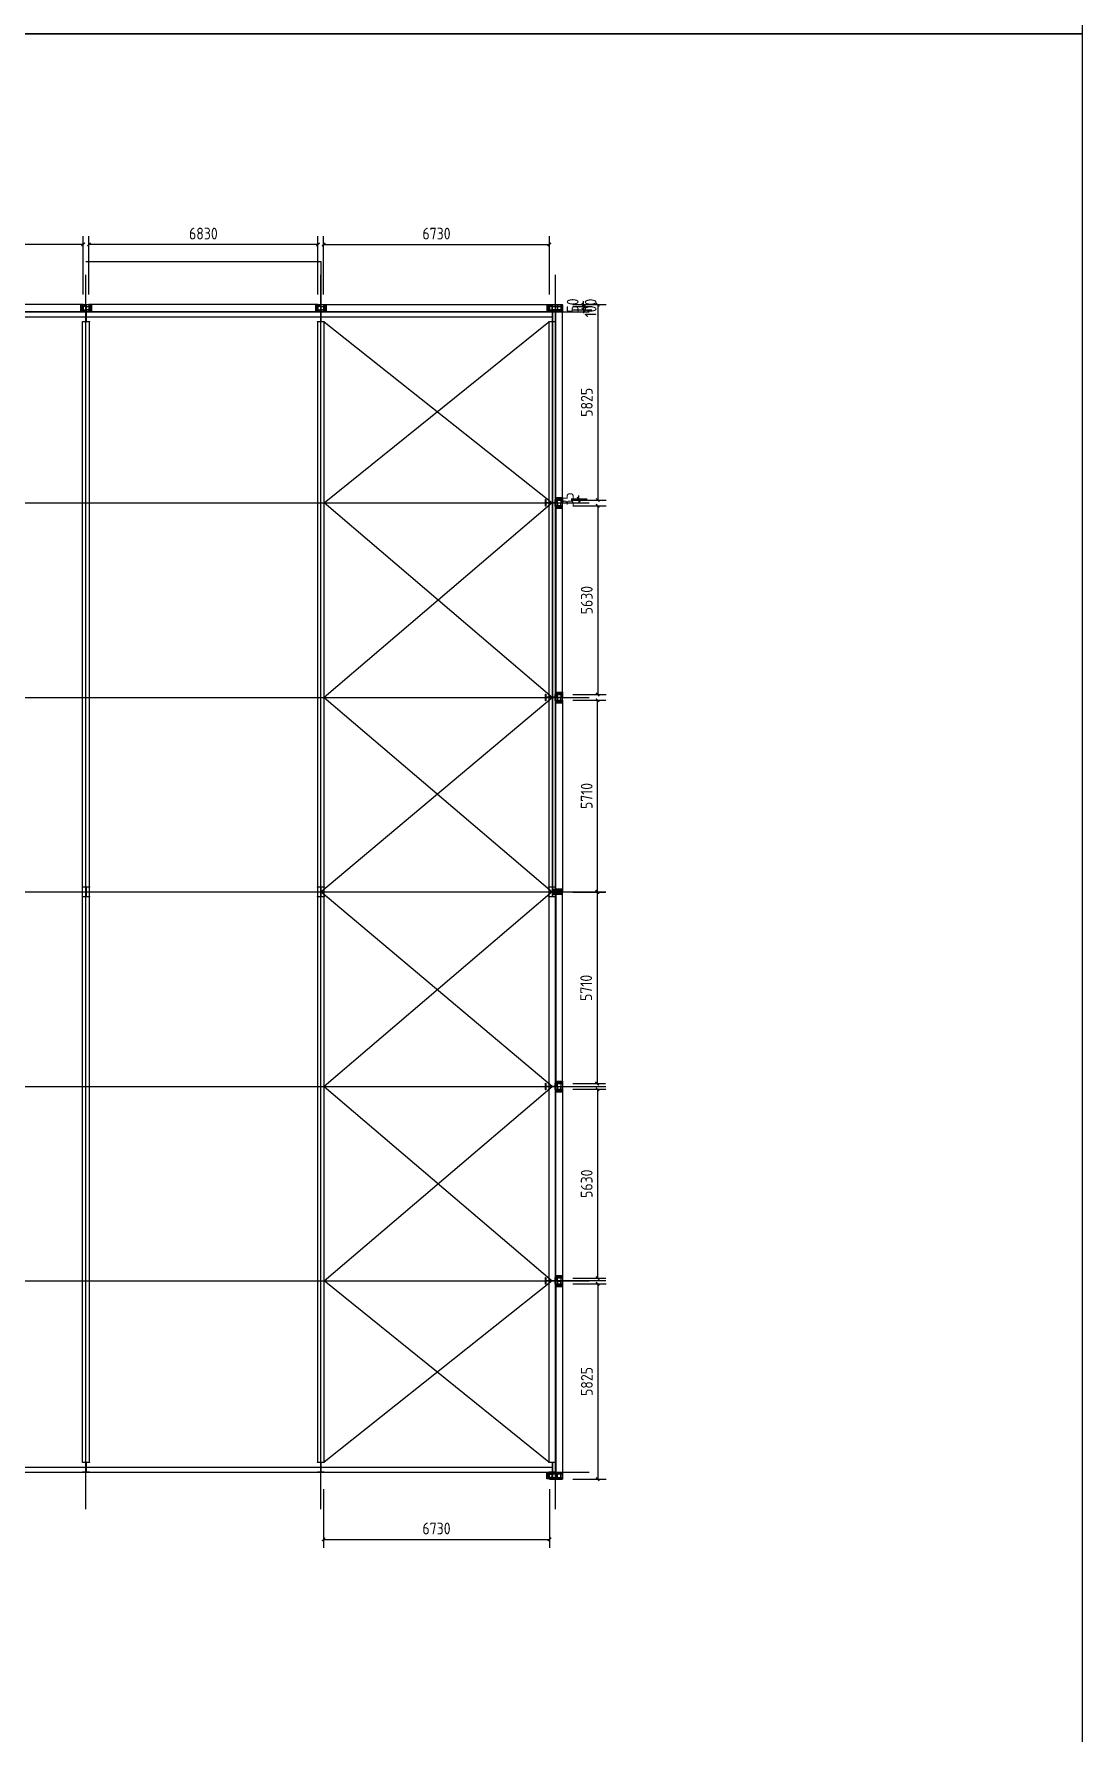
# Model space of a CAD drawing. Extents: x 102162 to 621267, y -39398 to 328893.
# Drawn here: x 263969 to 295212, y 161943 to 212602 of the extents above; entities that cross this region are included whole.
import ezdxf

# ---------------------------------------------------------------- set-up
doc = ezdxf.new("R2010")
doc.units = 0
doc.header["$LTSCALE"] = 1000
doc.header["$MEASUREMENT"] = 0
doc.linetypes.add('DOTE', pattern=[2.42, 2, -0.2, 0.02, -0.2])
doc.layers.add('DOTE', color=1, linetype='Continuous')
doc.styles.get("Standard").update_dxf_attribs({"font": 'gbenor.shx', "bigfont": 'gbcbig.shx'})
doc.dimstyles.get("Standard").update_dxf_attribs({"dimscale": 100, "dimtxt": 3.5, "dimasz": 1, "dimexe": 2.5, "dimexo": 3, "dimgap": 1.5, "dimtad": 1, "dimdec": 0, "dimzin": 0, "dimdsep": 46, "dimtxsty": 'Standard', "dimblk": 'ARCHTICK', "dimcen": 0.09, "dimadec": 0, "dimazin": 0, "dimtfac": 1, "dimtdec": 0, "dimtix": 1, "dimtmove": 2, "dimatfit": 3, "dimfxl": 1, "dimtolj": 1, "dimtzin": 0, "dimarcsym": 0})

# ---------------------------------------------------------------- blocks, each defined once
blk = doc.blocks.new('_ArchTick')
at = {"color": 0, "linetype": 'ByBlock', "const_width": 0.4}
blk.add_lwpolyline([(-0.5, -0.5), (0.5, 0.5)], dxfattribs=at)
blk = doc.blocks.new('*D1362')
at = {"color": 0, "lineweight": -2}
for p, q in [((272604, 204831), (272604, 206575)), ((272604, 206325), (279334, 206325)), ((279334, 204831), (279334, 206575))]:
    blk.add_line(p, q, dxfattribs=at)
at = {"layer": 'Defpoints', "color": 0}
for p in [(279334, 206325), (272604, 204531), (279334, 204531)]:
    blk.add_point(p, dxfattribs=at)
at = {"color": 0, "lineweight": -2, "xscale": 100, "yscale": 100, "zscale": 100, "rotation": 180}
blk.add_blockref('_ArchTick', (272604, 206325), dxfattribs=at)
at = {"color": 0, "lineweight": -2, "xscale": 100, "yscale": 100, "zscale": 100}
blk.add_blockref('_ArchTick', (279334, 206325), dxfattribs=at)
at = {"color": 0, "insert": (275969, 206650), "char_height": 350, "attachment_point": 5}
blk.add_mtext('\\A1;6730', dxfattribs=at)
blk = doc.blocks.new('*D1363')
at = {"color": 0, "lineweight": -2}
for p, q in [((265604, 204831), (265604, 206576)), ((272434, 206326), (265604, 206326)), ((272434, 204831), (272434, 206576))]:
    blk.add_line(p, q, dxfattribs=at)
at = {"layer": 'Defpoints', "color": 0}
for p in [(265604, 206326), (265604, 204531), (272434, 204531)]:
    blk.add_point(p, dxfattribs=at)
at = {"color": 0, "lineweight": -2, "xscale": 100, "yscale": 100, "zscale": 100, "rotation": 180}
blk.add_blockref('_ArchTick', (265604, 206326), dxfattribs=at)
at = {"color": 0, "lineweight": -2, "xscale": 100, "yscale": 100, "zscale": 100}
blk.add_blockref('_ArchTick', (272434, 206326), dxfattribs=at)
at = {"color": 0, "insert": (269019, 206651), "char_height": 350, "attachment_point": 5}
blk.add_mtext('\\A1;6830', dxfattribs=at)
blk = doc.blocks.new('*D1364')
at = {"color": 0, "lineweight": -2}
for p, q in [((258604, 204831), (258604, 206577)), ((265434, 206327), (258604, 206327)), ((265434, 204831), (265434, 206577))]:
    blk.add_line(p, q, dxfattribs=at)
at = {"layer": 'Defpoints', "color": 0}
for p in [(258604, 206327), (258604, 204531), (265434, 204531)]:
    blk.add_point(p, dxfattribs=at)
at = {"color": 0, "lineweight": -2, "xscale": 100, "yscale": 100, "zscale": 100, "rotation": 180}
blk.add_blockref('_ArchTick', (258604, 206327), dxfattribs=at)
at = {"color": 0, "lineweight": -2, "xscale": 100, "yscale": 100, "zscale": 100}
blk.add_blockref('_ArchTick', (265434, 206327), dxfattribs=at)
at = {"color": 0, "insert": (262019, 206652), "char_height": 350, "attachment_point": 5}
blk.add_mtext('\\A1;6830', dxfattribs=at)
blk = doc.blocks.new('*D1361')
at = {"color": 0, "lineweight": -2}
for p, q in [((272604, 169211), (272604, 167467)), ((279334, 169211), (279334, 167467)), ((272604, 167717), (279334, 167717))]:
    blk.add_line(p, q, dxfattribs=at)
at = {"layer": 'Defpoints', "color": 0}
for p in [(272604, 169511), (279334, 169511), (279334, 167717)]:
    blk.add_point(p, dxfattribs=at)
at = {"color": 0, "lineweight": -2, "xscale": 100, "yscale": 100, "zscale": 100, "rotation": 180}
blk.add_blockref('_ArchTick', (272604, 167717), dxfattribs=at)
at = {"color": 0, "lineweight": -2, "xscale": 100, "yscale": 100, "zscale": 100}
blk.add_blockref('_ArchTick', (279334, 167717), dxfattribs=at)
at = {"color": 0, "insert": (275969, 168042), "char_height": 350, "attachment_point": 5}
blk.add_mtext('\\A1;6730', dxfattribs=at)
blk = doc.blocks.new('*D1368')
at = {"color": 0, "lineweight": -2}
for p, q in [((280029, 204531), (281023, 204531)), ((280773, 204531), (280773, 198706)), ((280029, 198706), (281023, 198706))]:
    blk.add_line(p, q, dxfattribs=at)
at = {"layer": 'Defpoints', "color": 0}
for p in [(279729, 204531), (279729, 198706), (280773, 198706)]:
    blk.add_point(p, dxfattribs=at)
at = {"color": 0, "lineweight": -2, "xscale": 100, "yscale": 100, "zscale": 100}
for p, rotation in [((280773, 204531), 90), ((280773, 198706), 270)]:
    blk.add_blockref('_ArchTick', p, dxfattribs=dict(at, rotation=rotation))
at = {"color": 0, "insert": (280448, 201619), "char_height": 350, "attachment_point": 5, "rotation": 90}
blk.add_mtext('\\A1;5825', dxfattribs=at)
blk = doc.blocks.new('*D1369')
at = {"color": 0, "lineweight": -2}
for p, q in [((280029, 198536), (281023, 198536)), ((280773, 198536), (280773, 192906)), ((280029, 192906), (281023, 192906))]:
    blk.add_line(p, q, dxfattribs=at)
at = {"layer": 'Defpoints', "color": 0}
for p in [(279729, 198536), (279729, 192906), (280773, 192906)]:
    blk.add_point(p, dxfattribs=at)
at = {"color": 0, "lineweight": -2, "xscale": 100, "yscale": 100, "zscale": 100}
for p, rotation in [((280773, 198536), 90), ((280773, 192906), 270)]:
    blk.add_blockref('_ArchTick', p, dxfattribs=dict(at, rotation=rotation))
at = {"color": 0, "insert": (280448, 195721), "char_height": 350, "attachment_point": 5, "rotation": 90}
blk.add_mtext('\\A1;5630', dxfattribs=at)
blk = doc.blocks.new('*D1370')
at = {"color": 0, "lineweight": -2}
for p, q in [((280029, 181136), (281021, 181136)), ((280771, 181136), (280771, 175506)), ((280029, 175506), (281021, 175506))]:
    blk.add_line(p, q, dxfattribs=at)
at = {"layer": 'Defpoints', "color": 0}
for p in [(279729, 181136), (279729, 175506), (280771, 175506)]:
    blk.add_point(p, dxfattribs=at)
at = {"color": 0, "lineweight": -2, "xscale": 100, "yscale": 100, "zscale": 100}
for p, rotation in [((280771, 181136), 90), ((280771, 175506), 270)]:
    blk.add_blockref('_ArchTick', p, dxfattribs=dict(at, rotation=rotation))
at = {"color": 0, "insert": (280446, 178321), "char_height": 350, "attachment_point": 5, "rotation": 90}
blk.add_mtext('\\A1;5630', dxfattribs=at)
blk = doc.blocks.new('*D1371')
at = {"color": 0, "lineweight": -2}
for p, q in [((280029, 175336), (281025, 175336)), ((280775, 175336), (280775, 169511)), ((280029, 169511), (281025, 169511))]:
    blk.add_line(p, q, dxfattribs=at)
at = {"layer": 'Defpoints', "color": 0}
for p in [(279729, 175336), (279729, 169511), (280775, 169511)]:
    blk.add_point(p, dxfattribs=at)
at = {"color": 0, "lineweight": -2, "xscale": 100, "yscale": 100, "zscale": 100}
for p, rotation in [((280775, 175336), 90), ((280775, 169511), 270)]:
    blk.add_blockref('_ArchTick', p, dxfattribs=dict(at, rotation=rotation))
at = {"color": 0, "insert": (280450, 172424), "char_height": 350, "attachment_point": 5, "rotation": 90}
blk.add_mtext('\\A1;5825', dxfattribs=at)
blk = doc.blocks.new('*D1372')
at = {"color": 0, "lineweight": -2}
for p, q in [((280029, 192736), (281020, 192736)), ((280770, 187026), (280770, 192736)), ((280029, 187026), (281020, 187026))]:
    blk.add_line(p, q, dxfattribs=at)
at = {"layer": 'Defpoints', "color": 0}
for p in [(279729, 192736), (280770, 192736), (279729, 187026)]:
    blk.add_point(p, dxfattribs=at)
at = {"color": 0, "lineweight": -2, "xscale": 100, "yscale": 100, "zscale": 100}
for p, rotation in [((280770, 192736), 90), ((280770, 187026), 270)]:
    blk.add_blockref('_ArchTick', p, dxfattribs=dict(at, rotation=rotation))
at = {"color": 0, "insert": (280445, 189881), "char_height": 350, "attachment_point": 5, "rotation": 90}
blk.add_mtext('\\A1;5710', dxfattribs=at)
blk = doc.blocks.new('*D1373')
at = {"color": 0, "lineweight": -2}
for p, q in [((280029, 187016), (281005, 187016)), ((280755, 187016), (280755, 181306)), ((280029, 181306), (281005, 181306))]:
    blk.add_line(p, q, dxfattribs=at)
at = {"layer": 'Defpoints', "color": 0}
for p in [(279729, 187016), (279729, 181306), (280755, 181306)]:
    blk.add_point(p, dxfattribs=at)
at = {"color": 0, "lineweight": -2, "xscale": 100, "yscale": 100, "zscale": 100}
for p, rotation in [((280755, 187016), 90), ((280755, 181306), 270)]:
    blk.add_blockref('_ArchTick', p, dxfattribs=dict(at, rotation=rotation))
at = {"color": 0, "insert": (280430, 184161), "char_height": 350, "attachment_point": 5, "rotation": 90}
blk.add_mtext('\\A1;5710', dxfattribs=at)
blk = doc.blocks.new('*D1374')
at = {"color": 0, "lineweight": -2}
for p, q in [((279979, 198741), (280457, 198741)), ((279979, 198706), (280457, 198706)), ((280207, 198741), (280207, 198841)), ((280207, 198706), (280207, 198741)), ((280207, 198706), (280207, 198606))]:
    blk.add_line(p, q, dxfattribs=at)
at = {"layer": 'Defpoints', "color": 0}
for p in [(279679, 198741), (279679, 198706), (280207, 198741)]:
    blk.add_point(p, dxfattribs=at)
at = {"color": 0, "lineweight": -2, "xscale": 100, "yscale": 100, "zscale": 100}
for p, rotation in [((280207, 198741), 270), ((280207, 198706), 90)]:
    blk.add_blockref('_ArchTick', p, dxfattribs=dict(at, rotation=rotation))
at = {"color": 0, "insert": (279882, 198724), "char_height": 350, "attachment_point": 5, "rotation": 90}
blk.add_mtext('\\A1;35', dxfattribs=at)
blk = doc.blocks.new('*D1375')
at = {"color": 0, "lineweight": -2}
for p, q in [((280029, 204531), (280603, 204531)), ((280029, 204481), (280603, 204481)), ((280353, 204531), (280353, 204631)), ((280353, 204531), (280353, 204481)), ((280353, 204481), (280353, 204381))]:
    blk.add_line(p, q, dxfattribs=at)
at = {"layer": 'Defpoints', "color": 0}
for p in [(279729, 204531), (279729, 204481), (280353, 204481)]:
    blk.add_point(p, dxfattribs=at)
at = {"color": 0, "lineweight": -2, "xscale": 100, "yscale": 100, "zscale": 100}
for p, rotation in [((280353, 204531), 270), ((280353, 204481), 90)]:
    blk.add_blockref('_ArchTick', p, dxfattribs=dict(at, rotation=rotation))
at = {"color": 0, "insert": (280028, 204506), "char_height": 350, "attachment_point": 5, "rotation": 90}
blk.add_mtext('\\A1;50', dxfattribs=at)
blk = doc.blocks.new('*D1376')
at = {"color": 0, "lineweight": -2}
for p, q in [((280029, 204481), (280603, 204481)), ((280029, 204381), (280603, 204381)), ((280353, 204481), (280353, 204581)), ((280353, 204481), (280353, 204381)), ((280353, 204381), (280353, 204281))]:
    blk.add_line(p, q, dxfattribs=at)
at = {"layer": 'Defpoints', "color": 0}
for p in [(279729, 204481), (279729, 204381), (280353, 204381)]:
    blk.add_point(p, dxfattribs=at)
at = {"color": 0, "lineweight": -2, "xscale": 100, "yscale": 100, "zscale": 100}
for p, rotation in [((280353, 204481), 270), ((280353, 204381), 90)]:
    blk.add_blockref('_ArchTick', p, dxfattribs=dict(at, rotation=rotation))
at = {"color": 0, "insert": (280563, 204431), "char_height": 350, "attachment_point": 5, "rotation": 90}
blk.add_mtext('\\A1;100', dxfattribs=at)

msp = doc.modelspace()

# ---------------------------------------------------------------- linework, layer by layer
for p, q in [((265519.4, 205821.1), (272519.4, 205821.1)), ((272519.4, 205821.1), (272519.4, 204321.1)), ((279416.4, 204021.1), (279416.4, 187171.1)), ((279422.4, 204021.1), (279422.4, 187171.1)), ((279519.4, 181221.1), (281019.4, 181221.1)), ((281019.4, 175421.1), (279519.4, 175421.1))]:
    msp.add_line(p, q)
at = {"color": 2}
for p, q in [((237519.4, 204171.1), (272516.4, 204171.1)), ((265439.4, 204525.1), (265359.4, 204525.1)), ((265359.4, 204525.1), (265359.4, 204337.1)), ((265516.4, 204481.1), (265359.4, 204481.1)), ((265359.4, 204381.1), (265516.4, 204381.1)), ((265359.4, 204337.1), (265439.4, 204337.1)), ((265399.4, 204525.1), (265399.4, 204337.1)), ((265439.4, 204525.1), (265516.4, 204525.1)), ((265516.4, 204337.1), (265439.4, 204337.1)), ((265516.4, 204525.1), (265516.4, 204337.1)), ((265519.4, 204331.1), (265519.4, 204531.1)), ((265599.4, 204525.1), (265522.4, 204525.1)), ((265522.4, 204525.1), (265522.4, 204337.1)), ((265522.4, 204481.1), (265679.4, 204481.1)), ((265679.4, 204381.1), (265522.4, 204381.1)), ((265522.4, 204337.1), (265599.4, 204337.1)), ((265599.4, 204525.1), (265679.4, 204525.1)), ((265679.4, 204337.1), (265599.4, 204337.1)), ((265604.4, 204531.1), (265604.4, 204331.1)), ((265639.4, 204525.1), (265639.4, 204337.1)), ((265679.4, 204525.1), (265679.4, 204337.1)), ((272439.4, 204525.1), (272359.4, 204525.1)), ((272359.4, 204525.1), (272359.4, 204337.1)), ((272516.4, 204481.1), (272359.4, 204481.1)), ((272359.4, 204381.1), (272516.4, 204381.1)), ((272359.4, 204337.1), (272439.4, 204337.1)), ((272399.4, 204525.1), (272399.4, 204337.1)), ((272439.4, 204525.1), (272516.4, 204525.1)), ((272516.4, 204337.1), (272439.4, 204337.1)), ((272516.4, 204525.1), (272516.4, 204337.1)), ((272519.4, 204331.1), (272519.4, 204531.1)), ((272599.4, 204525.1), (272522.4, 204525.1)), ((272522.4, 204525.1), (272522.4, 204337.1)), ((272522.4, 204481.1), (272679.4, 204481.1)), ((272679.4, 204381.1), (272522.4, 204381.1)), ((272522.4, 204337.1), (272599.4, 204337.1)), ((272522.4, 204171.1), (279416.4, 204171.1)), ((272599.4, 204525.1), (272679.4, 204525.1)), ((272679.4, 204337.1), (272599.4, 204337.1)), ((272604.4, 204531.1), (272604.4, 204331.1)), ((272639.4, 204525.1), (272639.4, 204337.1)), ((272679.4, 204525.1), (272679.4, 204337.1)), ((279339.4, 204525.1), (279259.4, 204525.1)), ((279259.4, 204525.1), (279259.4, 204337.1)), ((279416.4, 204481.1), (279259.4, 204481.1)), ((279259.4, 204381.1), (279416.4, 204381.1)), ((279259.4, 204337.1), (279339.4, 204337.1)), ((279299.4, 204525.1), (279299.4, 204337.1)), ((279339.4, 204525.1), (279416.4, 204525.1)), ((279416.4, 204337.1), (279339.4, 204337.1)), ((279416.4, 204525.1), (279416.4, 204337.1)), ((279422.4, 204337.1), (279422.4, 204525.1)), ((279422.4, 204525.1), (279729.4, 204525.1)), ((279422.4, 204481.1), (279729.4, 204481.1)), ((279729.4, 204381.1), (279422.4, 204381.1)), ((279729.4, 204337.1), (279422.4, 204337.1)), ((279579.4, 204525.1), (279579.4, 204337.1)), ((279679.4, 204525.1), (279679.4, 204337.1)), ((279729.4, 204525.1), (279729.4, 204337.1)), ((272719.4, 198621.1), (279419.4, 198621.1)), ((279535.4, 198701.1), (279535.4, 198781.1)), ((279535.4, 198781.1), (279723.4, 198781.1)), ((279535.4, 198741.1), (279723.4, 198741.1)), ((279535.4, 198701.1), (279535.4, 198618.1)), ((279535.4, 198541.1), (279535.4, 198624.1)), ((279579.4, 198624.1), (279579.4, 198781.1)), ((279579.4, 198618.1), (279579.4, 198461.1)), ((279679.4, 198781.1), (279679.4, 198624.1)), ((279679.4, 198461.1), (279679.4, 198618.1)), ((279723.4, 198781.1), (279723.4, 198701.1)), ((279723.4, 198701.1), (279723.4, 198618.1)), ((279723.4, 198541.1), (279723.4, 198624.1)), ((279535.4, 198541.1), (279535.4, 198461.1)), ((279535.4, 198501.1), (279723.4, 198501.1)), ((279535.4, 198461.1), (279723.4, 198461.1)), ((279723.4, 198461.1), (279723.4, 198541.1)), ((272619.4, 192821.1), (279419.4, 192821.1)), ((279535.4, 192901.1), (279535.4, 192981.1)), ((279535.4, 192981.1), (279723.4, 192981.1)), ((279535.4, 192941.1), (279723.4, 192941.1)), ((279535.4, 192901.1), (279535.4, 192818.1)), ((279535.4, 192741.1), (279535.4, 192824.1)), ((279535.4, 192741.1), (279535.4, 192661.1)), ((279535.4, 192701.1), (279723.4, 192701.1)), ((279535.4, 192661.1), (279723.4, 192661.1)), ((279579.4, 192824.1), (279579.4, 192981.1)), ((279579.4, 192818.1), (279579.4, 192661.1)), ((279679.4, 192981.1), (279679.4, 192824.1)), ((279679.4, 192661.1), (279679.4, 192818.1)), ((279723.4, 192981.1), (279723.4, 192901.1)), ((279723.4, 192901.1), (279723.4, 192818.1)), ((279723.4, 192741.1), (279723.4, 192824.1)), ((279723.4, 192661.1), (279723.4, 192741.1)), ((237622.4, 187021.1), (279416.4, 187021.1)), ((279422.4, 187101.1), (279719.4, 187101.1)), ((279422.4, 187061.1), (279719.4, 187061.1)), ((279719.4, 186981.1), (279422.4, 186981.1)), ((279719.4, 186941.1), (279422.4, 186941.1)), ((279519.4, 187021.1), (279519.4, 187101.1)), ((279579.4, 187101.1), (279579.4, 186941.1)), ((279679.4, 187101.1), (279679.4, 186941.1)), ((279719.4, 187101.1), (279719.4, 186941.1)), ((279535.4, 181301.1), (279535.4, 181381.1)), ((279535.4, 181381.1), (279723.4, 181381.1)), ((279579.4, 181224.1), (279579.4, 181381.1)), ((279679.4, 181381.1), (279679.4, 181224.1)), ((279723.4, 181381.1), (279723.4, 181301.1)), ((272619.4, 181221.1), (279419.4, 181221.1)), ((279535.4, 181341.1), (279723.4, 181341.1)), ((279535.4, 181301.1), (279535.4, 181218.1)), ((279535.4, 181141.1), (279535.4, 181224.1)), ((279535.4, 181141.1), (279535.4, 181061.1)), ((279535.4, 181101.1), (279723.4, 181101.1)), ((279535.4, 181061.1), (279723.4, 181061.1)), ((279579.4, 181218.1), (279579.4, 181061.1)), ((279679.4, 181061.1), (279679.4, 181218.1)), ((279723.4, 181301.1), (279723.4, 181218.1)), ((279723.4, 181141.1), (279723.4, 181224.1)), ((279723.4, 181061.1), (279723.4, 181141.1)), ((272619.4, 175421.1), (279419.4, 175421.1)), ((279535.4, 175501.1), (279535.4, 175581.1)), ((279535.4, 175581.1), (279723.4, 175581.1)), ((279535.4, 175541.1), (279723.4, 175541.1)), ((279535.4, 175501.1), (279535.4, 175418.1)), ((279535.4, 175341.1), (279535.4, 175424.1)), ((279535.4, 175341.1), (279535.4, 175261.1)), ((279535.4, 175301.1), (279723.4, 175301.1)), ((279579.4, 175424.1), (279579.4, 175581.1)), ((279579.4, 175418.1), (279579.4, 175261.1)), ((279679.4, 175581.1), (279679.4, 175424.1)), ((279679.4, 175261.1), (279679.4, 175418.1)), ((279723.4, 175581.1), (279723.4, 175501.1)), ((279723.4, 175501.1), (279723.4, 175418.1)), ((279723.4, 175341.1), (279723.4, 175424.1)), ((279723.4, 175261.1), (279723.4, 175341.1)), ((279535.4, 175261.1), (279723.4, 175261.1)), ((237622.4, 169871.1), (279416.4, 169871.1)), ((279259.4, 169517.1), (279259.4, 169705.1)), ((279259.4, 169705.1), (279339.4, 169705.1)), ((279259.4, 169661.1), (279416.4, 169661.1)), ((279416.4, 169561.1), (279259.4, 169561.1)), ((279339.4, 169517.1), (279259.4, 169517.1)), ((279299.4, 169517.1), (279299.4, 169705.1)), ((279416.4, 169705.1), (279339.4, 169705.1)), ((279339.4, 169517.1), (279416.4, 169517.1)), ((279416.4, 169517.1), (279416.4, 169705.1)), ((279729.4, 169705.1), (279422.4, 169705.1)), ((279422.4, 169705.1), (279422.4, 169517.1)), ((279729.4, 169661.1), (279422.4, 169661.1)), ((279422.4, 169561.1), (279729.4, 169561.1)), ((279422.4, 169517.1), (279729.4, 169517.1)), ((279579.4, 169517.1), (279579.4, 169705.1)), ((279679.4, 169517.1), (279679.4, 169705.1)), ((279729.4, 169517.1), (279729.4, 169705.1))]:
    msp.add_line(p, q, dxfattribs=at)
at = {"color": 6}
for p, q in [((265434.4, 204531.1), (258604.4, 204531.1)), ((258604.4, 204331.1), (265434.4, 204331.1)), ((265434.4, 204531.1), (265434.4, 204331.1)), ((265439.4, 204525.1), (265439.4, 204531.1)), ((265599.4, 204525.1), (265439.4, 204525.1)), ((265439.4, 204337.1), (265599.4, 204337.1)), ((265516.4, 204337.1), (265516.4, 204525.1)), ((265522.4, 204337.1), (265522.4, 204525.1)), ((265604.4, 204531.1), (265604.4, 204331.1)), ((272434.4, 204531.1), (265604.4, 204531.1)), ((265604.4, 204331.1), (272434.4, 204331.1)), ((272434.4, 204531.1), (272434.4, 204331.1)), ((272439.4, 204525.1), (272439.4, 204531.1)), ((272599.4, 204525.1), (272439.4, 204525.1)), ((272439.4, 204337.1), (272599.4, 204337.1)), ((272516.4, 204337.1), (272516.4, 204525.1)), ((272522.4, 204337.1), (272522.4, 204525.1)), ((272604.4, 204531.1), (272604.4, 204331.1)), ((272604.4, 204531.1), (279334.4, 204531.1)), ((272604.4, 204331.1), (279339.4, 204331.1)), ((279334.4, 204531.1), (279334.4, 204331.1)), ((279499.4, 204525.1), (279339.4, 204525.1)), ((279339.4, 204337.1), (279499.4, 204337.1)), ((279416.4, 204337.1), (279416.4, 204525.1)), ((279422.4, 204337.1), (279422.4, 204525.1)), ((279499.4, 204525.1), (279729.4, 204525.1)), ((279499.4, 204337.1), (279729.4, 204337.1)), ((279529.4, 198706.1), (279529.4, 204531.1)), ((279529.4, 204531.1), (279729.4, 204531.1)), ((279729.4, 198706.1), (279729.4, 204531.1)), ((279729.4, 204337.1), (279729.4, 204525.1)), ((272619.4, 204021.1), (279419.4, 198621.1)), ((272619.4, 198621.1), (279319.4, 204021.1)), ((279419.4, 198621.1), (272619.4, 192821.1)), ((279419.4, 192821.1), (272619.4, 198621.1)), ((279529.4, 198706.1), (279729.4, 198706.1)), ((279535.4, 198624.1), (279723.4, 198624.1)), ((279535.4, 198618.1), (279723.4, 198618.1)), ((279535.4, 198618.1), (279723.4, 198618.1)), ((279729.4, 198536.1), (279529.4, 198536.1)), ((279529.4, 198536.1), (279529.4, 192906.1)), ((279729.4, 192906.1), (279729.4, 198536.1)), ((272519.4, 187021.1), (279419.4, 192821.1)), ((272619.4, 192821.1), (279419.4, 187021.1)), ((279529.4, 192906.1), (279729.4, 192906.1)), ((279529.4, 187026.1), (279529.4, 192736.1)), ((279529.4, 192736.1), (279729.4, 192736.1)), ((279535.4, 192824.1), (279723.4, 192824.1)), ((279535.4, 192818.1), (279723.4, 192818.1)), ((279535.4, 192818.1), (279723.4, 192818.1)), ((279729.4, 192736.1), (279729.4, 187026.1)), ((279419.4, 181221.1), (272519.4, 187021.1)), ((279419.4, 187021.1), (272619.4, 181221.1)), ((279729.4, 187106.1), (279529.4, 187106.1)), ((279729.4, 187026.1), (279529.4, 187026.1)), ((279529.4, 187016.1), (279529.4, 181306.1)), ((279729.4, 187016.1), (279529.4, 187016.1)), ((279719.4, 187026.1), (279729.4, 187026.1)), ((279719.4, 187016.1), (279729.4, 187016.1)), ((279729.4, 181306.1), (279729.4, 187016.1)), ((272619.4, 181221.1), (279419.4, 175421.1)), ((272619.4, 175421.1), (279419.4, 181221.1)), ((279529.4, 181306.1), (279729.4, 181306.1)), ((279529.4, 181136.1), (279729.4, 181136.1)), ((279529.4, 175506.1), (279529.4, 181136.1)), ((279535.4, 181224.1), (279723.4, 181224.1)), ((279535.4, 181224.1), (279723.4, 181224.1)), ((279535.4, 181218.1), (279723.4, 181218.1)), ((279729.4, 181136.1), (279729.4, 175506.1)), ((279419.4, 175421.1), (272619.4, 170021.1)), ((279319.4, 170021.1), (272619.4, 175421.1)), ((279729.4, 175506.1), (279529.4, 175506.1)), ((279529.4, 175336.1), (279729.4, 175336.1)), ((279529.4, 175336.1), (279529.4, 169511.1)), ((279535.4, 175424.1), (279723.4, 175424.1)), ((279535.4, 175424.1), (279723.4, 175424.1)), ((279535.4, 175418.1), (279723.4, 175418.1)), ((279729.4, 175336.1), (279729.4, 169511.1)), ((279334.4, 169511.1), (279334.4, 169711.1)), ((279339.4, 169705.1), (279499.4, 169705.1)), ((279499.4, 169517.1), (279339.4, 169517.1)), ((279416.4, 169705.1), (279416.4, 169517.1)), ((279422.4, 169705.1), (279422.4, 169517.1)), ((279499.4, 169705.1), (279729.4, 169705.1)), ((279499.4, 169517.1), (279729.4, 169517.1)), ((279529.4, 169511.1), (279729.4, 169511.1)), ((279729.4, 169705.1), (279729.4, 169517.1))]:
    msp.add_line(p, q, dxfattribs=at)
at = {"color": 4}
for p, q in [((265419.4, 204311.1), (265419.4, 204321.1)), ((265419.4, 204321.1), (265519.4, 204321.1)), ((265619.4, 204311.1), (265419.4, 204311.1)), ((265434.4, 204531.1), (265434.4, 204525.1)), ((265439.4, 204531.1), (265519.4, 204531.1)), ((265439.4, 204531.1), (265439.4, 204525.1)), ((265439.4, 204331.1), (265439.4, 204337.1)), ((265519.4, 204331.1), (265439.4, 204331.1)), ((265519.4, 204531.1), (265599.4, 204531.1)), ((265599.4, 204331.1), (265519.4, 204331.1)), ((265519.4, 204321.1), (265619.4, 204321.1)), ((265599.4, 204531.1), (265599.4, 204525.1)), ((265599.4, 204337.1), (265599.4, 204331.1)), ((265619.4, 204321.1), (265619.4, 204311.1)), ((272419.4, 204311.1), (272419.4, 204321.1)), ((272419.4, 204321.1), (272519.4, 204321.1)), ((272419.4, 204321.1), (272519.4, 204321.1)), ((272619.4, 204311.1), (272419.4, 204311.1)), ((272439.4, 204531.1), (272519.4, 204531.1)), ((272439.4, 204531.1), (272439.4, 204525.1)), ((272439.4, 204331.1), (272439.4, 204337.1)), ((272519.4, 204331.1), (272439.4, 204331.1)), ((272519.4, 204531.1), (272599.4, 204531.1)), ((272599.4, 204331.1), (272519.4, 204331.1)), ((272519.4, 204321.1), (272619.4, 204321.1)), ((272519.4, 204321.1), (272619.4, 204321.1)), ((272599.4, 204531.1), (272599.4, 204525.1)), ((272599.4, 204337.1), (272599.4, 204331.1)), ((272619.4, 204321.1), (272619.4, 204311.1)), ((279319.4, 204311.1), (279319.4, 204321.1)), ((279319.4, 204321.1), (279419.4, 204321.1)), ((279519.4, 204311.1), (279319.4, 204311.1)), ((279339.4, 204525.1), (279339.4, 204531.1)), ((279339.4, 204531.1), (279419.4, 204531.1)), ((279339.4, 204331.1), (279339.4, 204337.1)), ((279419.4, 204331.1), (279339.4, 204331.1)), ((279419.4, 204531.1), (279499.4, 204531.1)), ((279499.4, 204331.1), (279419.4, 204331.1)), ((279419.4, 204321.1), (279519.4, 204321.1)), ((279499.4, 204531.1), (279499.4, 204525.1)), ((279499.4, 204337.1), (279499.4, 204331.1)), ((279519.4, 204321.1), (279519.4, 204311.1)), ((265419.4, 204021.1), (265419.4, 204031.1)), ((265419.4, 204031.1), (265619.4, 204031.1)), ((265519.4, 204021.1), (265419.4, 204021.1)), ((265419.4, 170021.1), (265419.4, 204021.1)), ((265619.4, 204021.1), (265519.4, 204021.1)), ((265619.4, 204031.1), (265619.4, 204021.1)), ((265619.4, 170021.1), (265619.4, 204021.1)), ((272419.4, 204021.1), (272419.4, 204031.1)), ((272419.4, 204031.1), (272619.4, 204031.1)), ((272519.4, 204021.1), (272419.4, 204021.1)), ((272419.4, 204021.1), (272419.4, 170021.1)), ((272619.4, 204021.1), (272519.4, 204021.1)), ((272619.4, 204031.1), (272619.4, 204021.1)), ((272619.4, 170021.1), (272619.4, 204021.1)), ((279319.4, 204021.1), (279319.4, 204031.1)), ((279319.4, 204031.1), (279519.4, 204031.1)), ((279419.4, 204021.1), (279319.4, 204021.1)), ((279319.4, 204021.1), (279319.4, 170021.1)), ((279519.4, 204021.1), (279419.4, 204021.1)), ((279519.4, 204031.1), (279519.4, 204021.1)), ((279519.4, 170021.1), (279519.4, 204021.1)), ((279219.4, 198621.1), (279219.4, 198721.1)), ((279219.4, 198721.1), (279229.4, 198721.1)), ((279219.4, 198521.1), (279219.4, 198621.1)), ((279229.4, 198721.1), (279229.4, 198521.1)), ((279509.4, 198521.1), (279509.4, 198721.1)), ((279509.4, 198721.1), (279519.4, 198721.1)), ((279519.4, 198721.1), (279519.4, 198621.1)), ((279519.4, 198621.1), (279519.4, 198521.1)), ((279529.4, 198701.1), (279535.4, 198701.1)), ((279529.4, 198541.1), (279529.4, 198701.1)), ((279729.4, 198701.1), (279723.4, 198701.1)), ((279729.4, 198541.1), (279729.4, 198701.1)), ((279229.4, 198521.1), (279219.4, 198521.1)), ((279519.4, 198521.1), (279509.4, 198521.1)), ((279535.4, 198541.1), (279529.4, 198541.1)), ((279723.4, 198541.1), (279729.4, 198541.1)), ((279219.4, 192821.1), (279219.4, 192921.1)), ((279219.4, 192921.1), (279229.4, 192921.1)), ((279219.4, 192721.1), (279219.4, 192821.1)), ((279229.4, 192721.1), (279219.4, 192721.1)), ((279229.4, 192921.1), (279229.4, 192721.1)), ((279509.4, 192721.1), (279509.4, 192921.1)), ((279509.4, 192921.1), (279519.4, 192921.1)), ((279519.4, 192721.1), (279509.4, 192721.1)), ((279519.4, 192921.1), (279519.4, 192821.1)), ((279519.4, 192821.1), (279519.4, 192721.1)), ((279529.4, 192901.1), (279535.4, 192901.1)), ((279529.4, 192741.1), (279529.4, 192901.1)), ((279535.4, 192741.1), (279529.4, 192741.1)), ((279535.4, 192736.1), (279529.4, 192736.1)), ((279729.4, 192901.1), (279723.4, 192901.1)), ((279723.4, 192741.1), (279729.4, 192741.1)), ((279723.4, 192736.1), (279729.4, 192736.1)), ((279729.4, 192741.1), (279729.4, 192901.1)), ((265419.4, 187161.1), (265419.4, 187171.1)), ((265419.4, 187171.1), (265519.4, 187171.1)), ((265619.4, 187161.1), (265419.4, 187161.1)), ((265519.4, 187171.1), (265619.4, 187171.1)), ((265619.4, 187171.1), (265619.4, 187161.1)), ((272419.4, 187161.1), (272419.4, 187171.1)), ((272419.4, 187171.1), (272519.4, 187171.1)), ((272619.4, 187161.1), (272419.4, 187161.1)), ((272519.4, 187171.1), (272619.4, 187171.1)), ((272619.4, 187171.1), (272619.4, 187161.1)), ((279319.4, 187161.1), (279319.4, 187171.1)), ((279319.4, 187171.1), (279419.4, 187171.1)), ((279519.4, 187161.1), (279319.4, 187161.1)), ((279419.4, 187171.1), (279519.4, 187171.1)), ((279519.4, 187171.1), (279519.4, 187161.1)), ((279529.4, 187106.1), (279535.4, 187106.1)), ((279729.4, 187106.1), (279723.4, 187106.1)), ((265419.4, 186871.1), (265419.4, 186881.1)), ((265419.4, 186881.1), (265619.4, 186881.1)), ((265519.4, 186871.1), (265419.4, 186871.1)), ((265619.4, 186871.1), (265519.4, 186871.1)), ((265619.4, 186881.1), (265619.4, 186871.1)), ((272419.4, 186871.1), (272419.4, 186881.1)), ((272419.4, 186881.1), (272619.4, 186881.1)), ((272519.4, 186871.1), (272419.4, 186871.1)), ((272619.4, 186871.1), (272519.4, 186871.1)), ((272619.4, 186881.1), (272619.4, 186871.1)), ((279319.4, 186871.1), (279319.4, 186881.1)), ((279319.4, 186881.1), (279519.4, 186881.1)), ((279419.4, 186871.1), (279319.4, 186871.1)), ((279519.4, 186871.1), (279419.4, 186871.1)), ((279519.4, 186881.1), (279519.4, 186871.1)), ((279219.4, 181221.1), (279219.4, 181321.1)), ((279219.4, 181321.1), (279229.4, 181321.1)), ((279219.4, 181121.1), (279219.4, 181221.1)), ((279229.4, 181121.1), (279219.4, 181121.1)), ((279229.4, 181321.1), (279229.4, 181121.1)), ((279509.4, 181121.1), (279509.4, 181321.1)), ((279509.4, 181321.1), (279519.4, 181321.1)), ((279519.4, 181121.1), (279509.4, 181121.1)), ((279519.4, 181321.1), (279519.4, 181221.1)), ((279519.4, 181221.1), (279519.4, 181121.1)), ((279535.4, 181306.1), (279529.4, 181306.1)), ((279535.4, 181301.1), (279529.4, 181301.1)), ((279529.4, 181301.1), (279529.4, 181141.1)), ((279529.4, 181141.1), (279535.4, 181141.1)), ((279723.4, 181306.1), (279729.4, 181306.1)), ((279723.4, 181301.1), (279729.4, 181301.1)), ((279729.4, 181141.1), (279723.4, 181141.1)), ((279729.4, 181301.1), (279729.4, 181141.1)), ((279219.4, 175421.1), (279219.4, 175521.1)), ((279219.4, 175521.1), (279229.4, 175521.1)), ((279219.4, 175321.1), (279219.4, 175421.1)), ((279229.4, 175321.1), (279219.4, 175321.1)), ((279229.4, 175521.1), (279229.4, 175321.1)), ((279509.4, 175321.1), (279509.4, 175521.1)), ((279509.4, 175521.1), (279519.4, 175521.1)), ((279519.4, 175321.1), (279509.4, 175321.1)), ((279519.4, 175521.1), (279519.4, 175421.1)), ((279519.4, 175421.1), (279519.4, 175321.1)), ((279535.4, 175501.1), (279529.4, 175501.1)), ((279529.4, 175501.1), (279529.4, 175341.1)), ((279529.4, 175341.1), (279535.4, 175341.1)), ((279723.4, 175501.1), (279729.4, 175501.1)), ((279729.4, 175341.1), (279723.4, 175341.1)), ((279729.4, 175501.1), (279729.4, 175341.1)), ((265419.4, 170011.1), (265419.4, 170021.1)), ((265419.4, 170021.1), (265519.4, 170021.1)), ((265619.4, 170011.1), (265419.4, 170011.1)), ((265419.4, 169721.1), (265419.4, 169731.1)), ((265419.4, 169731.1), (265619.4, 169731.1)), ((265519.4, 169721.1), (265419.4, 169721.1)), ((265519.4, 170021.1), (265619.4, 170021.1)), ((265619.4, 169721.1), (265519.4, 169721.1)), ((265619.4, 170021.1), (265619.4, 170011.1)), ((265619.4, 169731.1), (265619.4, 169721.1)), ((272419.4, 170011.1), (272419.4, 170021.1)), ((272419.4, 170021.1), (272519.4, 170021.1)), ((272619.4, 170011.1), (272419.4, 170011.1)), ((272419.4, 169721.1), (272419.4, 169731.1)), ((272419.4, 169731.1), (272619.4, 169731.1)), ((272519.4, 169721.1), (272419.4, 169721.1)), ((272519.4, 170021.1), (272619.4, 170021.1)), ((272619.4, 169721.1), (272519.4, 169721.1)), ((272619.4, 170021.1), (272619.4, 170011.1)), ((272619.4, 169731.1), (272619.4, 169721.1)), ((279319.4, 170011.1), (279319.4, 170021.1)), ((279319.4, 170021.1), (279419.4, 170021.1)), ((279519.4, 170011.1), (279319.4, 170011.1)), ((279319.4, 169721.1), (279319.4, 169731.1)), ((279319.4, 169731.1), (279519.4, 169731.1)), ((279419.4, 169721.1), (279319.4, 169721.1)), ((279419.4, 169711.1), (279339.4, 169711.1)), ((279339.4, 169711.1), (279339.4, 169705.1)), ((279419.4, 170021.1), (279519.4, 170021.1)), ((279519.4, 169721.1), (279419.4, 169721.1)), ((279499.4, 169711.1), (279419.4, 169711.1)), ((279499.4, 169705.1), (279499.4, 169711.1)), ((279519.4, 170021.1), (279519.4, 170011.1)), ((279519.4, 169731.1), (279519.4, 169721.1)), ((279339.4, 169517.1), (279339.4, 169511.1)), ((279339.4, 169511.1), (279419.4, 169511.1)), ((279419.4, 169511.1), (279499.4, 169511.1)), ((279499.4, 169511.1), (279499.4, 169517.1))]:
    msp.add_line(p, q, dxfattribs=at)
at = {"color": 4, "linetype": 'DOTE'}
for p, q in [((265516.4, 204311.1), (265516.4, 204031.1)), ((265522.4, 204311.1), (265522.4, 204031.1)), ((272516.4, 204311.1), (272516.4, 204031.1)), ((272522.4, 204311.1), (272522.4, 204031.1)), ((279416.4, 204311.1), (279416.4, 204031.1)), ((279422.4, 204311.1), (279422.4, 204031.1)), ((279509.4, 198624.1), (279229.4, 198624.1)), ((279509.4, 198618.1), (279229.4, 198618.1)), ((279509.4, 192824.1), (279229.4, 192824.1)), ((279509.4, 192818.1), (279229.4, 192818.1)), ((265516.4, 187161.1), (265516.4, 186881.1)), ((265522.4, 187161.1), (265522.4, 186881.1)), ((272516.4, 187161.1), (272516.4, 186881.1)), ((272522.4, 187161.1), (272522.4, 186881.1)), ((279416.4, 187161.1), (279416.4, 186881.1)), ((279422.4, 187161.1), (279422.4, 186881.1)), ((279509.4, 181224.1), (279229.4, 181224.1)), ((279509.4, 181218.1), (279229.4, 181218.1)), ((279509.4, 175424.1), (279229.4, 175424.1)), ((279509.4, 175418.1), (279229.4, 175418.1)), ((265516.4, 170011.1), (265516.4, 169731.1)), ((265522.4, 170011.1), (265522.4, 169731.1)), ((272516.4, 170011.1), (272516.4, 169731.1)), ((272522.4, 170011.1), (272522.4, 169731.1)), ((279416.4, 170011.1), (279416.4, 169731.1)), ((279422.4, 170011.1), (279422.4, 169731.1))]:
    msp.add_line(p, q, dxfattribs=at)
at = {"color": 1, "linetype": 'DOTE'}
for p, q in [((265519.4, 204321.1), (265519.4, 204021.1)), ((272519.4, 204321.1), (272519.4, 204021.1)), ((279419.4, 204321.1), (279419.4, 204021.1)), ((265519.4, 187171.1), (265519.4, 186871.1)), ((272519.4, 187171.1), (272519.4, 186871.1)), ((279419.4, 187171.1), (279419.4, 186871.1)), ((265519.4, 170021.1), (265519.4, 169721.1)), ((272519.4, 170021.1), (272519.4, 169721.1)), ((279419.4, 170021.1), (279419.4, 169721.1))]:
    msp.add_line(p, q, dxfattribs=at)
at = {"color": 1}
for p, q in [((279419.4, 204331.1), (279419.4, 204531.1)), ((279419.4, 204021.1), (279419.4, 187171.1)), ((279419.4, 169711.1), (279419.4, 169511.1))]:
    msp.add_line(p, q, dxfattribs=at)
for points in [[(220961.7, 265101.7), (295211.7, 265101.7), (295211.7, 212601.7), (220961.7, 212601.7)], [(220961.7, 212601.7), (295211.7, 212601.7), (295211.7, 160101.7), (220961.7, 160101.7)]]:
    msp.add_lwpolyline(points, close=True)
at = {"color": 2}
for centre in [(265399.4, 204481.1), (265399.4, 204381.1), (265639.4, 204481.1), (265639.4, 204381.1), (272399.4, 204481.1), (272399.4, 204381.1), (272639.4, 204481.1), (272639.4, 204381.1), (279299.4, 204481.1), (279299.4, 204381.1), (279579.4, 204481.1), (279579.4, 204381.1), (279679.4, 204481.1), (279679.4, 204381.1), (279580, 198741.1), (279679.4, 198741.1), (279580, 198501.1), (279679.4, 198501.1), (279580, 192941.1), (279580, 192701.1), (279679.4, 192941.1), (279679.4, 192701.1), (279579.4, 187061.1), (279579.4, 186981.1), (279679.4, 187061.1), (279679.4, 186981.1), (279580, 181341.1), (279580, 181101.1), (279679.4, 181341.1), (279679.4, 181101.1), (279580, 175541.1), (279580, 175301.1), (279679.4, 175541.1), (279679.4, 175301.1), (279299.4, 169661.1), (279299.4, 169561.1), (279579.4, 169661.1), (279579.4, 169561.1), (279679.4, 169661.1), (279679.4, 169561.1)]:
    msp.add_circle(centre, 7, dxfattribs=at)
at = {"layer": 'DOTE'}
for p, q in [((265519.4, 168621.1), (265519.4, 205421.1)), ((272519.4, 168621.1), (272519.4, 205421.1)), ((279519.4, 168621.1), (279519.4, 205421.1)), ((236519.4, 204321.1), (280519.4, 204321.1)), ((236519.4, 198621.1), (280519.4, 198621.1)), ((236519.4, 192821.1), (280519.4, 192821.1)), ((236519.4, 187021.1), (280519.4, 187021.1)), ((236519.4, 181221.1), (280519.4, 181221.1)), ((236519.4, 175421.1), (280519.4, 175421.1)), ((236519.4, 169721.1), (280519.4, 169721.1))]:
    msp.add_line(p, q, dxfattribs=at)

# ---------------------------------------------------------------- dimensions: what is measured, and where the dimension line sits
for p1, p2, distance, picture, middle in [((265434.4, 204531.1), (258604.4, 204531.1), -1795.6, '*D1364', (262019.4, 206651.7)), ((272434.4, 204531.1), (265604.4, 204531.1), -1794.8, '*D1363', (269019.4, 206650.9)), ((272604.4, 204531.1), (279334.4, 204531.1), 1794, '*D1362', (275969.4, 206650.1)), ((279729.4, 204531.1), (279729.4, 198706.1), 1044, '*D1368', (280448.3, 201618.6)), ((279729.4, 198536.1), (279729.4, 192906.1), 1044, '*D1369', (280448.4, 195721.1)), ((279729.4, 187026.1), (279729.4, 192736.1), -1040.4, '*D1372', (280444.7, 189881.1)), ((279729.4, 187016.1), (279729.4, 181306.1), 1025.8, '*D1373', (280430.2, 184161.1)), ((279729.4, 181136.1), (279729.4, 175506.1), 1041.7, '*D1370', (280446.1, 178321.1)), ((279729.4, 175336.1), (279729.4, 169511.1), 1045.7, '*D1371', (280450.1, 172423.6)), ((272604.4, 169511.1), (279334.4, 169511.1), -1794, '*D1361', (275969.4, 168042.1))]:
    dim = msp.add_aligned_dim(p1=p1, p2=p2, distance=distance, dimstyle='Standard')
    dim.commit()
    dim.dimension.update_dxf_attribs({"geometry": picture, "text_midpoint": middle})
dim = msp.add_linear_dim(base=(280353.1, 204381.1), p1=(279729.4, 204481.1), p2=(279729.4, 204381.1), angle=90, dimstyle='Standard')
dim.commit()
dim.dimension.update_dxf_attribs({"geometry": '*D1376', "text_midpoint": (280563.4, 204431.1), "dimtype": 160})
for base, p1, p2, picture, middle in [((280353.1, 204481.1), (279729.4, 204531.1), (279729.4, 204481.1), '*D1375', (280028.1, 204506.1)), ((280206.6, 198741.1), (279679.4, 198706.1), (279679.4, 198741.1), '*D1374', (279881.6, 198723.6))]:
    dim = msp.add_linear_dim(base=base, p1=p1, p2=p2, angle=90, dimstyle='Standard')
    dim.commit()
    dim.dimension.update_dxf_attribs({"geometry": picture, "text_midpoint": middle})

doc.saveas('drawing.dxf')
